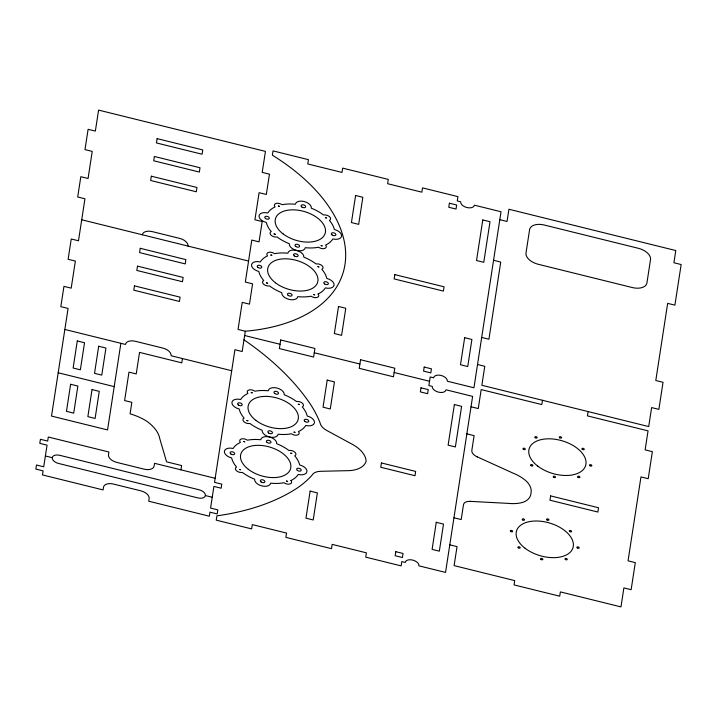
<?xml version="1.0" encoding="UTF-8"?>
<svg xmlns="http://www.w3.org/2000/svg" width="717" height="717" viewBox="0 0 717 717"><rect width="100%" height="100%" fill="white"/><g stroke="black" fill="none" stroke-linecap="round" stroke-linejoin="round"><path stroke-width="1.08" d="M120.877 343.318L107.55 429.94L51.525 416.075L68.079 308.453L60.828 306.661L63.956 286.361L71.198 288.153L75.366 261.078L68.115 259.285L71.243 238.985L78.485 240.778L84.947 198.779L77.696 196.987L80.824 176.687L88.066 178.479L92.233 151.404L84.982 149.611L88.11 129.311L95.352 131.103L98.588 110.104L265.442 151.386L262.207 172.385L269.458 174.177L266.33 194.477L259.088 192.685L254.92 219.76L262.171 221.553L259.043 241.853L251.801 240.061L245.339 282.059L252.59 283.851L249.462 304.151L242.221 302.359L238.053 329.435L245.304 331.227A176.382 101.922 16.5 0 0 344.976 264.519A176.382 101.922 16.5 0 0 272.379 155.195L273.034 150.893L308.435 159.658L307.772 163.951L342 172.421L342.663 168.119L388.3 179.411L387.637 183.713L421.865 192.174L422.528 187.881L457.93 196.637L457.267 200.939L460.69 201.782A7.062 4.087 16.5 0 0 466.91 207.536A7.062 4.087 16.5 0 0 474.385 205.17L501.022 211.757L473.946 387.789L447.309 381.202A7.062 4.087 16.5 0 0 441.08 375.448A7.062 4.087 16.5 0 0 433.615 377.814L430.191 376.963L428.874 385.558L432.288 386.409A7.062 4.087 16.5 0 0 438.517 392.163A7.062 4.087 16.5 0 0 445.983 389.797L472.62 396.384L445.544 572.417L418.907 565.83A7.062 4.087 16.5 0 0 412.687 560.076A7.062 4.087 16.5 0 0 405.213 562.442L401.798 561.59L401.135 565.892L365.733 557.136L366.396 552.834L332.168 544.364L331.505 548.666L285.868 537.374L286.531 533.072L252.303 524.611L251.64 528.904L216.238 520.148L216.901 515.846A246.415 142.396 16.5 0 0 297.994 487.533A176.113 101.769 16.5 0 0 311.94 475.299A14.134 8.165 16.5 0 1 320.607 471.302L347.36 470.675A28.124 16.249 16.5 0 0 366.082 461.389A28.124 16.249 16.5 0 0 351.482 443.868L326.88 430.532A14.134 8.165 16.5 0 1 320.024 422.698A176.113 101.769 16.5 0 0 310.739 404.72A246.424 142.396 16.5 0 0 243.977 339.822M182.45 358.545L181.795 362.847L139.537 352.388L136.221 373.924L128.979 372.132L124.606 400.552L131.847 402.345L130.091 413.808A41.272 23.849 16.5 0 1 146.196 420.852A38.171 22.057 16.5 0 1 159.748 438.544L166.568 461.82L181.589 465.539L180.926 469.832M245.304 331.227L242.176 351.527L234.934 349.735L214.535 482.362L221.777 484.154L221.15 488.214L213.908 486.422L210.574 508.084L217.825 509.877L217.197 513.937L209.956 512.144L209.328 516.204L148.715 501.21L149.136 498.503A9.42 5.44 16.5 0 0 140.837 490.831L113.456 484.056A9.42 5.44 16.5 0 0 103.499 487.21L103.078 489.917L42.473 474.923L43.092 470.863L35.85 469.07L36.477 465.01L43.719 466.803L47.053 445.14L39.802 443.348L40.43 439.288L47.672 441.08L48.299 437.02L108.912 452.015L108.491 454.721A9.42 5.44 16.5 0 0 116.79 462.402L144.171 469.169A9.42 5.44 16.5 0 0 154.128 466.014L154.549 463.307L215.154 478.302M542.464 400.283L541.801 404.576L481.188 389.582L478.266 408.573L471.024 406.781M588.101 411.576L587.438 415.869L648.051 430.863L645.13 449.855L652.371 451.647L648.213 478.714L640.962 476.922L628.056 560.837L635.298 562.63L631.139 589.697L623.889 587.904L620.976 606.896L560.362 591.901L559.699 596.194L514.062 584.911L514.725 580.609L454.112 565.614L457.034 546.623L449.792 544.839M469.859 501.353L508.344 503.379A31.198 18.024 16.5 0 0 523.724 502.061A25.74 14.878 16.5 0 0 530.974 493.269A25.74 14.878 16.5 0 0 526.861 481.654A31.189 18.024 16.5 0 0 512.996 473.103L476.742 456.639M499.803 219.68L507.044 221.472L508.927 209.256L675.781 250.538L673.908 262.754L681.15 264.546L674.903 305.155L667.661 303.363L655.795 380.512L663.037 382.304L658.878 409.371L651.628 407.579L648.706 426.57L481.851 385.289L484.773 366.297L477.531 364.505M493.493 260.271L500.735 262.063L488.931 339.231L481.69 337.438M81.711 219.778L248.575 261.06M244.64 335.52L280.042 344.277M314.27 352.746L359.907 364.039M394.135 372.508L429.528 381.265M64.844 329.453L125.457 344.447A9.42 5.44 16.5 0 1 135.414 341.292L162.795 348.068A9.42 5.44 16.5 0 1 171.094 355.74L231.699 370.734M466.866 433.848L474.107 435.64L471.849 450.33A8.801 5.091 16.5 0 0 477.199 456.846M58.185 372.768L114.209 386.624M453.951 517.764L461.201 519.556L463.46 504.867A8.801 5.091 16.5 0 1 470.343 501.38M45.386 455.976L52.233 457.67A7.062 4.087 16.5 0 0 58.453 463.424L197.928 497.93A7.062 4.087 16.5 0 0 205.394 495.564L212.241 497.257M205.394 495.564A7.062 4.087 16.5 0 0 199.174 489.81L59.699 455.304A7.062 4.087 16.5 0 0 52.233 457.67M187.962 246.065A9.42 5.44 16.5 0 0 179.671 238.394L152.282 231.618A9.42 5.44 16.5 0 0 142.325 234.773M239.415 469.456L240.553 469.76L239.424 469.411M243.708 441.538L244.847 441.842L243.726 441.493M246.944 420.503L248.082 420.807L246.953 420.476M251.237 392.575L252.375 392.889L251.246 392.558M266.545 282.928L267.683 283.233L266.554 282.901M270.847 255.01L271.976 255.315L270.847 254.983M274.082 233.966L275.211 234.28L274.082 233.966M278.375 206.048L279.513 206.353L278.375 206.021M286.486 481.107L287.616 481.412L286.486 481.08M290.779 453.18L291.918 453.494L290.779 453.162M294.015 432.145L295.153 432.45L294.015 432.118M298.308 404.227L299.446 404.531L298.317 404.2M313.616 294.57L314.754 294.884L313.634 294.526M317.909 266.652L319.047 266.957L317.918 266.625M321.144 245.617L322.283 245.922L321.162 245.564M325.446 217.69L326.576 218.004L325.446 217.672M70.624 384.276L66.457 411.343L73.708 413.135L77.866 386.069L70.624 384.276M77.284 340.96L73.125 368.027L80.367 369.82L84.534 342.753L77.284 340.96M92.027 389.564L87.859 416.64L95.11 418.432L99.269 391.357L92.027 389.564M98.686 346.257L94.527 373.324L101.769 375.116L105.937 348.05L98.686 346.257M134.464 285.868L133.801 290.17L179.438 301.454L180.101 297.161L134.464 285.868M137.503 266.141L136.839 270.443L182.476 281.727L183.14 277.434L137.503 266.141M140.245 248.306L139.582 252.608L185.219 263.901L185.882 259.599L140.245 248.306M151.332 176.194L150.678 180.496L196.315 191.78L196.969 187.487L151.332 176.194M154.37 156.467L153.707 160.769L199.344 172.053L200.007 167.76L154.37 156.467M157.113 138.632L156.449 142.934L202.086 154.227L202.75 149.925L157.113 138.632M280.697 339.983L279.379 348.579L313.607 357.048L314.924 348.453L280.697 339.983M310.129 491.1L305.962 518.176L313.204 519.968L317.371 492.893L310.129 491.1M327.194 380.118L323.035 407.184L330.277 408.977L334.445 381.91L327.194 380.118M338.523 306.473L334.355 333.548L341.606 335.341L345.764 308.265L338.523 306.473M355.596 195.49L351.429 222.566L358.679 224.358L362.838 197.283L355.596 195.49M360.561 359.737L359.244 368.332L393.472 376.801L394.789 368.206L360.561 359.737M394.807 274.62L394.153 278.913L443.402 291.102L444.056 286.8L394.807 274.62M381.435 462.958L380.772 467.26L415 475.729L415.663 471.428L381.435 462.958M395.802 551.678L395.175 555.738L402.416 557.53L403.044 553.47L395.802 551.678M421.004 387.825L420.377 391.894L427.619 393.687L428.246 389.618L421.004 387.825M424.195 367.05L423.568 371.11L430.818 372.903L431.437 368.843L424.195 367.05M449.398 203.207L448.77 207.267L456.021 209.059L456.639 204.999L449.398 203.207M436.259 522.308L432.1 549.383L439.342 551.176L443.509 524.1L436.259 522.308M454.372 404.558L448.125 445.158L455.376 446.951L461.614 406.351L454.372 404.558M464.661 337.68L460.493 364.756L467.735 366.548L471.903 339.473L464.661 337.68M482.774 219.931L476.527 260.531L483.769 262.323L490.016 221.723L482.774 219.931M529.567 229.816L526.027 252.823A13.892 8.03 16.5 0 0 538.467 264.331L632.027 287.481A13.892 8.03 16.5 0 0 646.958 282.749L650.498 259.733A13.892 8.03 16.5 0 0 638.058 248.225L544.508 225.084A13.892 8.03 16.5 0 0 529.567 229.816M550.629 495.895L549.966 500.197L597.888 512.046L598.543 507.753L550.629 495.895M290.959 480.524A35.33 20.417 16.5 0 0 298.218 474.43A8.245 4.768 16.5 0 0 306.939 471.669A8.245 4.768 16.5 0 0 299.679 464.957A35.33 20.417 16.5 0 0 294.75 455.851A4.714 2.725 16.5 0 0 294.866 452.212A4.714 2.725 16.5 0 0 288.942 450.482A35.33 20.417 16.5 0 0 276.69 443.698A8.245 4.768 16.5 0 0 269.431 436.985A8.245 4.768 16.5 0 1 262.171 430.272A35.33 20.417 16.5 0 1 249.919 423.487A4.714 2.725 16.5 0 1 243.995 421.757A4.714 2.725 16.5 0 1 244.112 418.11A35.33 20.417 16.5 0 1 239.182 409.004A8.245 4.768 16.5 0 1 231.932 402.291A8.245 4.768 16.5 0 1 240.643 399.53A35.33 20.417 16.5 0 1 247.912 393.445A4.714 2.725 16.5 0 1 248.88 390.012A4.714 2.725 16.5 0 1 254.885 391.231A35.33 20.417 16.5 0 1 268.248 390.783A8.245 4.768 16.5 0 1 276.959 388.022A8.245 4.768 16.5 0 1 284.219 394.735A35.33 20.417 16.5 0 1 296.471 401.52A4.714 2.725 16.5 0 1 302.404 403.25A4.714 2.725 16.5 0 1 302.278 406.889A35.33 20.417 16.5 0 1 307.208 416.003A8.245 4.768 16.5 0 1 314.467 422.716A8.245 4.768 16.5 0 1 305.747 425.477A35.33 20.417 16.5 0 1 298.487 431.562A4.714 2.725 16.5 0 1 297.519 434.995A4.714 2.725 16.5 0 1 291.514 433.776A35.33 20.417 16.5 0 1 278.151 434.224A8.245 4.768 16.5 0 1 269.431 436.985A8.245 4.768 16.5 0 0 260.719 439.745A35.33 20.417 16.5 0 0 247.347 440.193A4.714 2.725 16.5 0 0 241.351 438.965A4.714 2.725 16.5 0 0 240.374 442.398A35.33 20.417 16.5 0 0 233.115 448.492A8.245 4.768 16.5 0 0 224.394 451.253A8.245 4.768 16.5 0 0 231.654 457.966A35.33 20.417 16.5 0 0 236.583 467.072A4.714 2.725 16.5 0 0 236.467 470.719A4.714 2.725 16.5 0 0 242.391 472.44A35.33 20.417 16.5 0 0 254.643 479.225A8.245 4.768 16.5 0 0 261.902 485.938A8.245 4.768 16.5 0 0 270.614 483.177A35.33 20.417 16.5 0 0 283.986 482.729A4.714 2.725 16.5 0 0 289.982 483.957A4.714 2.725 16.5 0 0 290.959 480.524M230.811 453.942A2.357 1.362 16.5 0 0 234.611 453.978A2.357 1.362 16.5 0 0 231.725 451.764A2.357 1.362 16.5 0 0 230.811 453.942M261.06 481.923A2.357 1.362 16.5 0 0 264.86 481.958A2.357 1.362 16.5 0 0 261.974 479.736A2.357 1.362 16.5 0 0 261.06 481.923M267.127 442.434A2.357 1.362 16.5 0 0 270.936 442.47A2.357 1.362 16.5 0 0 268.05 440.256A2.357 1.362 16.5 0 0 267.127 442.434M297.376 470.415A2.357 1.362 16.5 0 0 301.176 470.451A2.357 1.362 16.5 0 0 298.29 468.228A2.357 1.362 16.5 0 0 297.376 470.415M248.351 469.33A25.911 14.976 16.5 0 0 290.188 469.725A25.911 14.976 16.5 0 0 258.461 445.329A25.911 14.976 16.5 0 0 248.351 469.33M238.34 404.98A2.357 1.362 16.5 0 0 242.14 405.024A2.357 1.362 16.5 0 0 239.263 402.802A2.357 1.362 16.5 0 0 238.34 404.98M268.588 432.96A2.357 1.362 16.5 0 0 272.388 432.996A2.357 1.362 16.5 0 0 269.502 430.783A2.357 1.362 16.5 0 0 268.588 432.96M274.656 393.472A2.357 1.362 16.5 0 0 278.465 393.508A2.357 1.362 16.5 0 0 275.579 391.294A2.357 1.362 16.5 0 0 274.656 393.472M304.904 421.453A2.357 1.362 16.5 0 0 308.704 421.488A2.357 1.362 16.5 0 0 305.827 419.275A2.357 1.362 16.5 0 0 304.904 421.453M255.879 420.368A25.911 14.976 16.5 0 0 297.716 420.771A25.911 14.976 16.5 0 0 265.998 396.376A25.911 14.976 16.5 0 0 255.879 420.368M318.088 293.997A35.33 20.417 16.5 0 0 325.357 287.902A8.245 4.768 16.5 0 0 334.068 285.142A8.245 4.768 16.5 0 0 326.809 278.429A35.33 20.417 16.5 0 0 321.879 269.323A4.714 2.725 16.5 0 0 322.005 265.675A4.714 2.725 16.5 0 0 316.08 263.955A35.33 20.417 16.5 0 0 303.82 257.17A8.245 4.768 16.5 0 0 296.569 250.448A8.245 4.768 16.5 0 1 289.31 243.735A35.33 20.417 16.5 0 1 277.058 236.951A4.714 2.725 16.5 0 1 271.125 235.23A4.714 2.725 16.5 0 1 271.25 231.582A35.33 20.417 16.5 0 1 266.321 222.476A8.245 4.768 16.5 0 1 259.061 215.763A8.245 4.768 16.5 0 1 267.782 213.003A35.33 20.417 16.5 0 1 275.041 206.908A4.714 2.725 16.5 0 1 276.009 203.476A4.714 2.725 16.5 0 1 282.014 204.703A35.33 20.417 16.5 0 1 295.386 204.255A8.245 4.768 16.5 0 1 304.098 201.495A8.245 4.768 16.5 0 1 311.357 208.208A35.33 20.417 16.5 0 1 323.609 214.992A4.714 2.725 16.5 0 1 329.533 216.722A4.714 2.725 16.5 0 1 329.417 220.361A35.33 20.417 16.5 0 1 334.346 229.467A8.245 4.768 16.5 0 1 341.597 236.18A8.245 4.768 16.5 0 1 332.885 238.94A35.33 20.417 16.5 0 1 325.617 245.035A4.714 2.725 16.5 0 1 324.649 248.467A4.714 2.725 16.5 0 1 318.644 247.24A35.33 20.417 16.5 0 1 305.281 247.688A8.245 4.768 16.5 0 1 296.569 250.448A8.245 4.768 16.5 0 0 287.849 253.218A35.33 20.417 16.5 0 0 274.486 253.666A4.714 2.725 16.5 0 0 268.481 252.438A4.714 2.725 16.5 0 0 267.513 255.87A35.33 20.417 16.5 0 0 260.244 261.965A8.245 4.768 16.5 0 0 251.533 264.725A8.245 4.768 16.5 0 0 258.792 271.438A35.33 20.417 16.5 0 0 263.722 280.544A4.714 2.725 16.5 0 0 263.596 284.183A4.714 2.725 16.5 0 0 269.52 285.913A35.33 20.417 16.5 0 0 281.781 292.697A8.245 4.768 16.5 0 0 289.032 299.41A8.245 4.768 16.5 0 0 297.752 296.65A35.33 20.417 16.5 0 0 311.115 296.202A4.714 2.725 16.5 0 0 317.12 297.43A4.714 2.725 16.5 0 0 318.088 293.997M257.941 267.414A2.357 1.362 16.5 0 0 261.75 267.45A2.357 1.362 16.5 0 0 258.864 265.236A2.357 1.362 16.5 0 0 257.941 267.414M288.189 295.386A2.357 1.362 16.5 0 0 291.989 295.422A2.357 1.362 16.5 0 0 289.112 293.208A2.357 1.362 16.5 0 0 288.189 295.386M294.266 255.906A2.357 1.362 16.5 0 0 298.066 255.942A2.357 1.362 16.5 0 0 295.18 253.719A2.357 1.362 16.5 0 0 294.266 255.906M324.505 283.878A2.357 1.362 16.5 0 0 328.314 283.914A2.357 1.362 16.5 0 0 325.428 281.7A2.357 1.362 16.5 0 0 324.505 283.878M275.489 282.794A25.911 14.976 16.5 0 0 317.317 283.197A25.911 14.976 16.5 0 0 285.599 258.801A25.911 14.976 16.5 0 0 275.489 282.794M518.292 547.824A1.174 0.681 16.5 0 0 520.192 547.842A1.174 0.681 16.5 0 0 518.749 546.739A1.174 0.681 16.5 0 0 518.292 547.824M522.585 519.906A1.174 0.681 16.5 0 0 524.486 519.924A1.174 0.681 16.5 0 0 523.043 518.821A1.174 0.681 16.5 0 0 522.585 519.906M510.692 531.458A1.174 0.681 16.5 0 0 512.592 531.476A1.174 0.681 16.5 0 0 511.149 530.365A1.174 0.681 16.5 0 0 510.692 531.458M569.657 531.557A1.174 0.681 16.5 0 0 571.557 531.575A1.174 0.681 16.5 0 0 570.114 530.463A1.174 0.681 16.5 0 0 569.657 531.557M565.363 559.475A1.174 0.681 16.5 0 0 567.264 559.493A1.174 0.681 16.5 0 0 565.821 558.382A1.174 0.681 16.5 0 0 565.363 559.475M547.008 519.95A1.174 0.681 16.5 0 0 548.908 519.968A1.174 0.681 16.5 0 0 547.465 518.857A1.174 0.681 16.5 0 0 547.008 519.95M577.257 547.922A1.174 0.681 16.5 0 0 579.157 547.94A1.174 0.681 16.5 0 0 577.714 546.838A1.174 0.681 16.5 0 0 577.257 547.922M540.941 559.43A1.174 0.681 16.5 0 0 542.841 559.448A1.174 0.681 16.5 0 0 541.398 558.346A1.174 0.681 16.5 0 0 540.941 559.43M578.001 477.289A1.174 0.681 16.5 0 0 579.901 477.307A1.174 0.681 16.5 0 0 578.458 476.196A1.174 0.681 16.5 0 0 578.001 477.289M582.294 449.362A1.174 0.681 16.5 0 0 584.194 449.389A1.174 0.681 16.5 0 0 582.76 448.277A1.174 0.681 16.5 0 0 582.294 449.362M535.232 437.72A1.174 0.681 16.5 0 0 537.132 437.737A1.174 0.681 16.5 0 0 535.689 436.626A1.174 0.681 16.5 0 0 535.232 437.72M530.93 465.638A1.174 0.681 16.5 0 0 532.839 465.656A1.174 0.681 16.5 0 0 531.396 464.553A1.174 0.681 16.5 0 0 530.93 465.638M553.578 477.244A1.174 0.681 16.5 0 0 555.478 477.262A1.174 0.681 16.5 0 0 554.035 476.16A1.174 0.681 16.5 0 0 553.578 477.244M589.894 465.736A1.174 0.681 16.5 0 0 591.803 465.754A1.174 0.681 16.5 0 0 590.36 464.643A1.174 0.681 16.5 0 0 589.894 465.736M523.329 449.272A1.174 0.681 16.5 0 0 525.229 449.29A1.174 0.681 16.5 0 0 523.795 448.179A1.174 0.681 16.5 0 0 523.329 449.272M559.654 437.764A1.174 0.681 16.5 0 0 561.554 437.782A1.174 0.681 16.5 0 0 560.111 436.671A1.174 0.681 16.5 0 0 559.654 437.764M265.478 218.452A2.357 1.362 16.5 0 0 269.278 218.488A2.357 1.362 16.5 0 0 266.392 216.274A2.357 1.362 16.5 0 0 265.478 218.452M295.718 246.433A2.357 1.362 16.5 0 0 299.527 246.469A2.357 1.362 16.5 0 0 296.641 244.246A2.357 1.362 16.5 0 0 295.718 246.433M301.794 206.944A2.357 1.362 16.5 0 0 305.594 206.98A2.357 1.362 16.5 0 0 302.717 204.766A2.357 1.362 16.5 0 0 301.794 206.944M332.043 234.925A2.357 1.362 16.5 0 0 335.843 234.961A2.357 1.362 16.5 0 0 332.957 232.738A2.357 1.362 16.5 0 0 332.043 234.925M283.018 233.841A25.911 14.976 16.5 0 0 324.846 234.235A25.911 14.976 16.5 0 0 293.128 209.839A25.911 14.976 16.5 0 0 283.018 233.841M525.086 548.272A29.442 17.011 16.5 0 0 572.623 548.729A29.442 17.011 16.5 0 0 536.576 520.999A29.442 17.011 16.5 0 0 525.086 548.272M537.723 466.086A29.442 17.011 16.5 0 0 585.26 466.543A29.442 17.011 16.5 0 0 549.213 438.813A29.442 17.011 16.5 0 0 537.723 466.086"/></g></svg>
